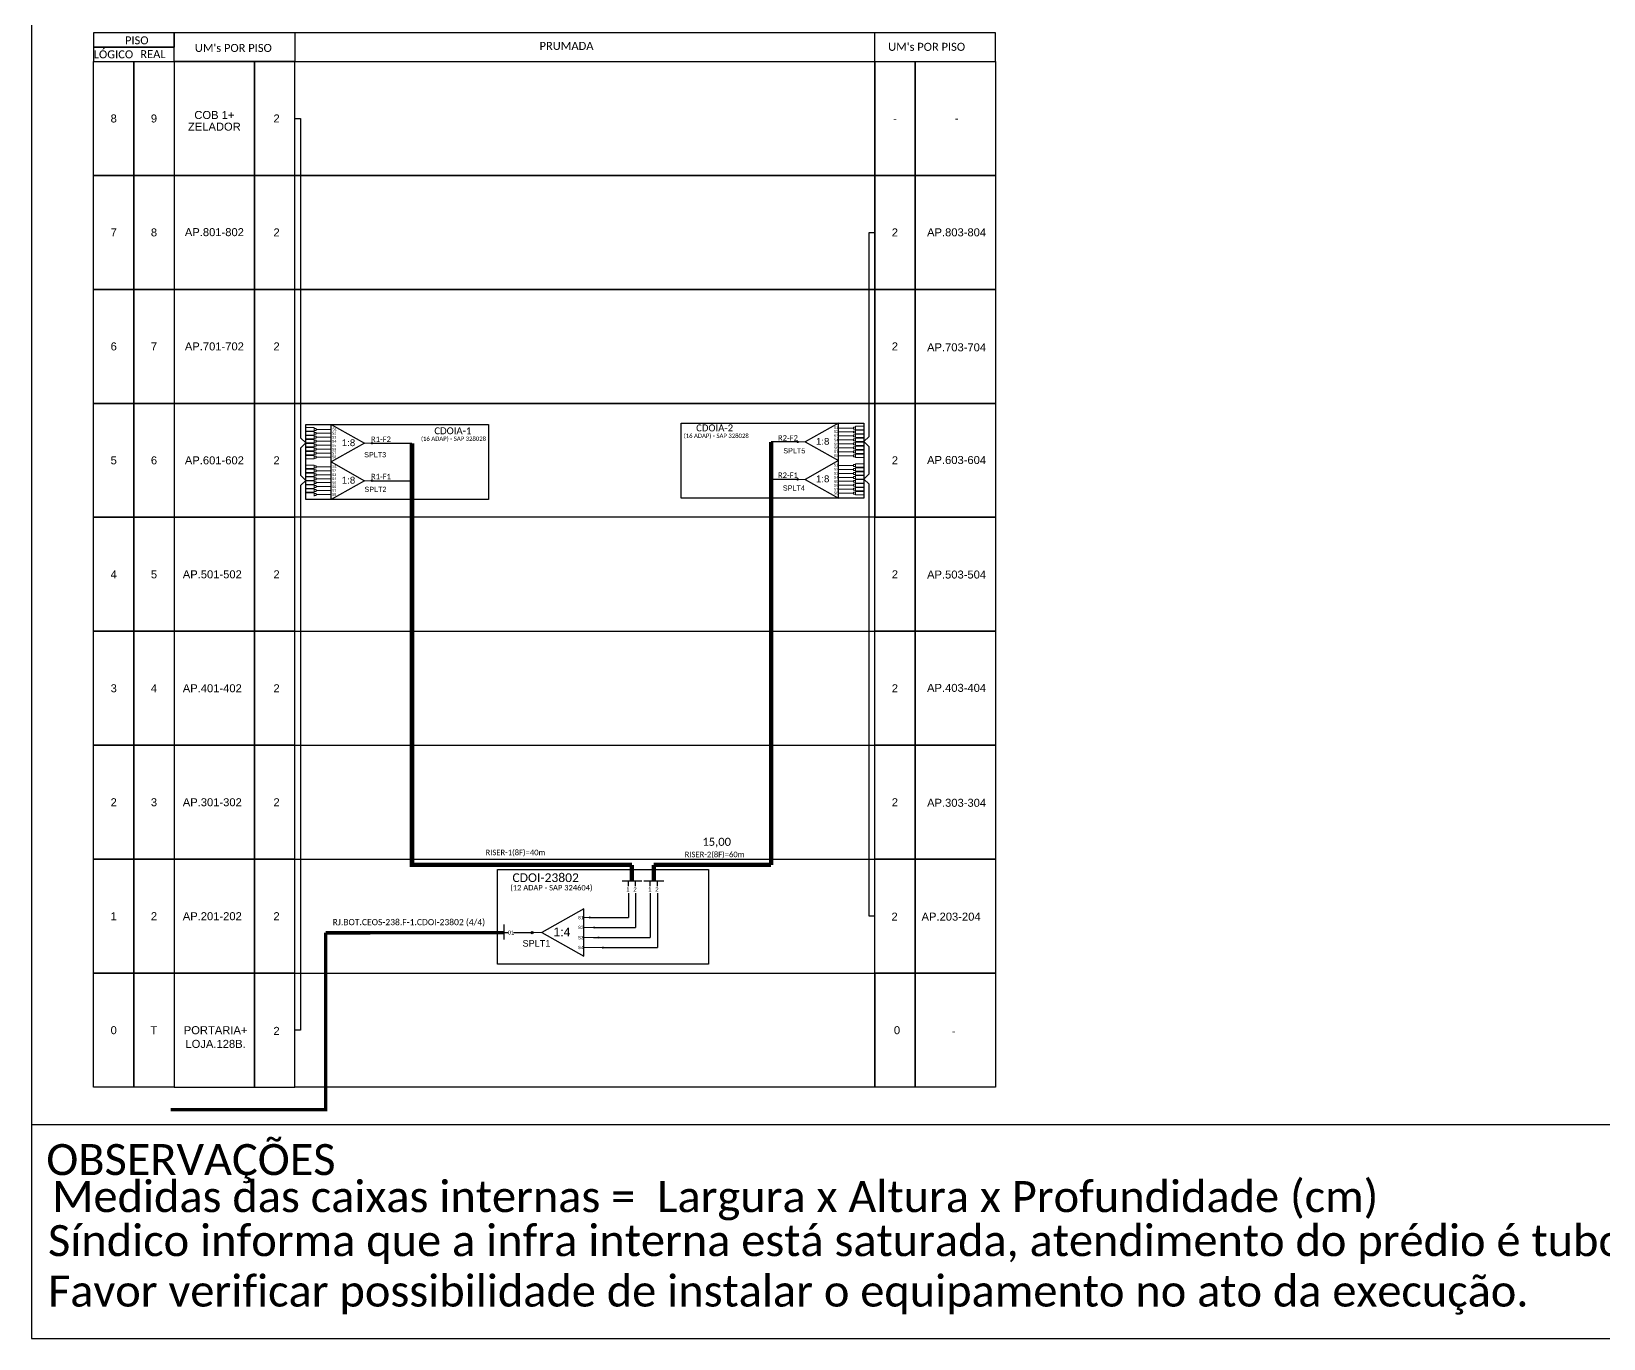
# Model space of a CAD drawing. Header units: millimetres. Extents: x 584467 to 586905, y 9719466 to 9720268.
# Drawn here: x 584467.4 to 584829, y 9719466.2 to 9719766.6 of the extents above; entities that cross this region are included whole.
import ezdxf
from ezdxf.enums import TextEntityAlignment as Align

# ---------------------------------------------------------------- set-up
doc = ezdxf.new("R2010")
doc.units = ezdxf.units.MM
doc.header["$LTSCALE"] = 0.5
doc.header["$PDMODE"] = 33
doc.header["$PDSIZE"] = 1e-05
doc.layers.add('AS BUILT', color=10, linetype='Continuous')
doc.styles.add('ARIAL', font='arial.ttf')
doc.styles.add('MtXpl_Calibri', font='calibri.ttf')
doc.styles.add('WMF-Calibri0', font='calibri.ttf')

# ---------------------------------------------------------------- blocks, each defined once
blk = doc.blocks.new('SPLITTER_')
blk.add_point((0, 0))
at = {"style": 'ARIAL', "flags": 4}
blk.add_attdef('SPLT', (0, -3.26), '', height=1.5, dxfattribs=at)
blk = doc.blocks.new('A$C415C251F')
at = {"color": 3}
blk.add_point((0, 0), dxfattribs=at)

msp = doc.modelspace()

# ---------------------------------------------------------------- hatches: boundary and pattern name
h = msp.add_hatch(color=3)
h.dxf.hatch_style = 1
edge = h.paths.add_edge_path()
edge.add_arc((584545.8, 9719671.95), 0.162, 0, 360)
h = msp.add_hatch(color=3)
h.dxf.hatch_style = 1
edge = h.paths.add_edge_path()
edge.add_arc((584643.66, 9719672.26), 0.162, 0, 360)
h = msp.add_hatch(color=3)
h.dxf.hatch_style = 1
edge = h.paths.add_edge_path()
edge.add_arc((584545.8, 9719663.34), 0.162, 0, 360)
h = msp.add_hatch(color=3)
h.dxf.hatch_style = 1
edge = h.paths.add_edge_path()
edge.add_arc((584643.66, 9719663.65), 0.162, 0, 360)
h = msp.add_hatch(color=3)
h.dxf.hatch_style = 1
edge = h.paths.add_edge_path()
edge.add_arc((584582.6, 9719559.47), 0.256, 0, 360)
at = {"layer": 'AS BUILT'}
h = msp.add_hatch(color=3, dxfattribs=at)
h.dxf.hatch_style = 1
edge = h.paths.add_edge_path()
edge.add_arc((584595.87, 9719562.94), 0.242, 0, 360)
h = msp.add_hatch(color=3, dxfattribs=at)
h.dxf.hatch_style = 1
edge = h.paths.add_edge_path()
edge.add_arc((584596.87, 9719560.63), 0.242, 0, 360)
h = msp.add_hatch(color=3, dxfattribs=at)
h.dxf.hatch_style = 1
edge = h.paths.add_edge_path()
edge.add_arc((584597.87, 9719558.33), 0.242, 0, 360)
h = msp.add_hatch(color=3, dxfattribs=at)
h.dxf.hatch_style = 1
edge = h.paths.add_edge_path()
edge.add_arc((584598.87, 9719556.02), 0.242, 0, 360)

# ---------------------------------------------------------------- linework, layer by layer
at = {"color": 0}
for p, q in [((584661.42, 9719576.34), (584670.68, 9719576.34)), ((584661.42, 9719550.14), (584661.42, 9719576.34)), ((584670.68, 9719576.34), (584689.2, 9719576.34)), ((584670.68, 9719550.14), (584670.68, 9719576.34)), ((584670.68, 9719576.34), (584670.68, 9719550.14)), ((584689.2, 9719576.34), (584689.2, 9719550.14)), ((584670.68, 9719550.14), (584661.42, 9719550.14)), ((584689.2, 9719550.14), (584670.68, 9719550.14))]:
    msp.add_line(p, q, dxfattribs=at)
for points in [[(584467.45, 9719466.16), (585306.01, 9719466.16), (585306.01, 9720060.16), (584467.45, 9720060.16), (584467.45, 9719466.16)], [(584500.26, 9719759.7), (584689.2, 9719759.7), (584689.2, 9719766.28), (584500.26, 9719766.28), (584500.26, 9719766.28), (584500.26, 9719762.99)], [(584661.41, 9719759.7), (584661.41, 9719766.28)], [(584528.04, 9719628.73), (584661.42, 9719628.73)], [(584528.04, 9719602.53), (584661.42, 9719602.53)], [(584528.04, 9719576.34), (584661.42, 9719576.34)], [(584467.45, 9719515.38), (584881, 9719515.38)]]:
    msp.add_lwpolyline(points)
for points in [[(584481.75, 9719762.99), (584500.26, 9719762.99), (584500.26, 9719766.28), (584481.75, 9719766.28)], [(584481.75, 9719759.7), (584500.26, 9719759.7), (584500.26, 9719762.99), (584481.75, 9719762.99)]]:
    msp.add_lwpolyline(points, close=True)
msp.add_lwpolyline([(584528.04, 9719766.28), (584528.04, 9719759.7)], dxfattribs=at)
for points in [[(584481.75, 9719759.7), (584491, 9719759.7), (584491, 9719733.51), (584481.75, 9719733.51)], [(584491, 9719759.7), (584500.26, 9719759.7), (584500.26, 9719733.51), (584491, 9719733.51)], [(584518.78, 9719759.7), (584500.26, 9719759.7), (584500.26, 9719733.51), (584518.78, 9719733.51)], [(584528.04, 9719759.7), (584518.78, 9719759.7), (584518.78, 9719733.51), (584528.04, 9719733.51)], [(584528.04, 9719759.7), (584661.42, 9719759.7), (584661.42, 9719733.51), (584528.04, 9719733.51)], [(584661.42, 9719759.7), (584670.68, 9719759.7), (584670.68, 9719733.51), (584661.42, 9719733.51)], [(584670.68, 9719759.7), (584689.2, 9719759.7), (584689.2, 9719733.51), (584670.68, 9719733.51)], [(584481.75, 9719733.51), (584491, 9719733.51), (584491, 9719707.31), (584481.75, 9719707.31)], [(584491, 9719733.51), (584500.26, 9719733.51), (584500.26, 9719707.31), (584491, 9719707.31)], [(584518.78, 9719733.51), (584500.26, 9719733.51), (584500.26, 9719707.31), (584518.78, 9719707.31)], [(584528.04, 9719733.51), (584518.78, 9719733.51), (584518.78, 9719707.31), (584528.04, 9719707.31)], [(584528.04, 9719733.51), (584661.42, 9719733.51), (584661.42, 9719707.31), (584528.04, 9719707.31)], [(584661.42, 9719733.51), (584670.68, 9719733.51), (584670.68, 9719707.31), (584661.42, 9719707.31)], [(584670.68, 9719733.51), (584689.2, 9719733.51), (584689.2, 9719707.31), (584670.68, 9719707.31)], [(584481.75, 9719707.31), (584491, 9719707.31), (584491, 9719681.12), (584481.75, 9719681.12)], [(584491, 9719707.31), (584500.26, 9719707.31), (584500.26, 9719681.12), (584491, 9719681.12)], [(584518.78, 9719707.31), (584500.26, 9719707.31), (584500.26, 9719681.12), (584518.78, 9719681.12)], [(584528.04, 9719707.31), (584518.78, 9719707.31), (584518.78, 9719681.12), (584528.04, 9719681.12)], [(584528.04, 9719707.31), (584661.42, 9719707.31), (584661.42, 9719681.12), (584528.04, 9719681.12)], [(584661.42, 9719707.31), (584670.68, 9719707.31), (584670.68, 9719681.12), (584661.42, 9719681.12)], [(584670.68, 9719707.31), (584689.2, 9719707.31), (584689.2, 9719681.12), (584670.68, 9719681.12)], [(584481.75, 9719681.12), (584491, 9719681.12), (584491, 9719654.92), (584481.75, 9719654.92)], [(584491, 9719681.12), (584500.26, 9719681.12), (584500.26, 9719654.92), (584491, 9719654.92)], [(584518.78, 9719681.12), (584500.26, 9719681.12), (584500.26, 9719654.92), (584518.78, 9719654.92)], [(584528.04, 9719681.12), (584518.78, 9719681.12), (584518.78, 9719654.92), (584528.04, 9719654.92)], [(584528.04, 9719681.12), (584661.42, 9719681.12), (584661.42, 9719654.92), (584528.04, 9719654.92)], [(584661.42, 9719681.12), (584670.68, 9719681.12), (584670.68, 9719654.92), (584661.42, 9719654.92)], [(584670.68, 9719681.12), (584689.2, 9719681.12), (584689.2, 9719654.92), (584670.68, 9719654.92)], [(584481.75, 9719654.92), (584491, 9719654.92), (584491, 9719628.73), (584481.75, 9719628.73)], [(584491, 9719654.92), (584500.26, 9719654.92), (584500.26, 9719628.73), (584491, 9719628.73)], [(584518.78, 9719654.92), (584500.26, 9719654.92), (584500.26, 9719628.73), (584518.78, 9719628.73)], [(584528.04, 9719654.92), (584518.78, 9719654.92), (584518.78, 9719628.73), (584528.04, 9719628.73)], [(584661.42, 9719654.92), (584670.68, 9719654.92), (584670.68, 9719628.73), (584661.42, 9719628.73)], [(584670.68, 9719654.92), (584689.2, 9719654.92), (584689.2, 9719628.73), (584670.68, 9719628.73)], [(584481.75, 9719628.73), (584491, 9719628.73), (584491, 9719602.53), (584481.75, 9719602.53)], [(584491, 9719628.73), (584500.26, 9719628.73), (584500.26, 9719602.53), (584491, 9719602.53)], [(584518.78, 9719628.73), (584500.26, 9719628.73), (584500.26, 9719602.53), (584518.78, 9719602.53)], [(584528.04, 9719628.73), (584518.78, 9719628.73), (584518.78, 9719602.53), (584528.04, 9719602.53)], [(584661.42, 9719628.73), (584670.68, 9719628.73), (584670.68, 9719602.53), (584661.42, 9719602.53)], [(584670.68, 9719628.73), (584689.2, 9719628.73), (584689.2, 9719602.53), (584670.68, 9719602.53)], [(584481.75, 9719602.53), (584491, 9719602.53), (584491, 9719576.34), (584481.75, 9719576.34)], [(584491, 9719602.53), (584500.26, 9719602.53), (584500.26, 9719576.34), (584491, 9719576.34)], [(584518.78, 9719602.53), (584500.26, 9719602.53), (584500.26, 9719576.34), (584518.78, 9719576.34)], [(584528.04, 9719602.53), (584518.78, 9719602.53), (584518.78, 9719576.34), (584528.04, 9719576.34)], [(584661.42, 9719602.53), (584670.68, 9719602.53), (584670.68, 9719576.34), (584661.42, 9719576.34)], [(584670.68, 9719602.53), (584689.2, 9719602.53), (584689.2, 9719576.34), (584670.68, 9719576.34)], [(584481.75, 9719576.34), (584491, 9719576.34), (584491, 9719550.14), (584481.75, 9719550.14)], [(584491, 9719576.34), (584500.26, 9719576.34), (584500.26, 9719550.14), (584491, 9719550.14)], [(584518.78, 9719576.34), (584500.26, 9719576.34), (584500.26, 9719550.14), (584518.78, 9719550.14)], [(584528.04, 9719576.34), (584518.78, 9719576.34), (584518.78, 9719550.14), (584528.04, 9719550.14)], [(584481.75, 9719550.14), (584491, 9719550.14), (584491, 9719523.95), (584481.75, 9719523.95)], [(584491, 9719550.14), (584500.26, 9719550.14), (584500.26, 9719523.95), (584491, 9719523.95)], [(584518.78, 9719550.14), (584500.26, 9719550.14), (584500.26, 9719523.95), (584518.78, 9719523.95)], [(584528.04, 9719550.14), (584518.78, 9719550.14), (584518.78, 9719523.95), (584528.04, 9719523.95)], [(584528.04, 9719550.14), (584661.42, 9719550.14), (584661.42, 9719523.95), (584528.04, 9719523.95)], [(584661.42, 9719550.14), (584670.68, 9719550.14), (584670.68, 9719523.95), (584661.42, 9719523.95)], [(584670.68, 9719550.14), (584689.2, 9719550.14), (584689.2, 9719523.95), (584670.68, 9719523.95)]]:
    msp.add_lwpolyline(points, close=True, dxfattribs=at)
at = {"color": 3}
for points in [[(584528.03, 9719746.6), (584529.34, 9719746.6), (584529.34, 9719673.21), (584530.58, 9719672.02), (584529.34, 9719670.82), (584529.34, 9719669.91)], [(584660.12, 9719665.82), (584660.12, 9719665.82), (584660.12, 9719671.13), (584658.88, 9719672.33), (584660.12, 9719673.52), (584660.12, 9719720.41), (584661.42, 9719720.41)], [(584529.34, 9719669.91), (584529.34, 9719669.91), (584529.34, 9719664.6), (584530.58, 9719663.41), (584529.34, 9719662.22), (584529.34, 9719537.04), (584528.04, 9719537.04)], [(584661.42, 9719563.24), (584660.12, 9719563.24), (584660.12, 9719662.52), (584658.88, 9719663.72), (584660.12, 9719664.91), (584660.12, 9719665.82)], [(584576.06, 9719559.47), (584577.05, 9719559.47)], [(584578.33, 9719559.47), (584582.6, 9719559.47)]]:
    msp.add_lwpolyline(points, dxfattribs=at)
at = {"color": 1}
for points in [[(584530.58, 9719676.25), (584572.56, 9719676.25), (584572.56, 9719659.04), (584530.58, 9719659.04)], [(584616.9, 9719676.56), (584658.88, 9719676.56), (584658.88, 9719659.35), (584616.9, 9719659.35)], [(584574.65, 9719574), (584623.13, 9719574), (584623.13, 9719552.25), (584574.65, 9719552.25)]]:
    msp.add_lwpolyline(points, close=True, dxfattribs=at)
at = {"color": 3, "lineweight": 0}
for points in [[(584532.49, 9719675.53), (584530.58, 9719675.53)], [(584532.49, 9719674.75), (584530.58, 9719674.75)], [(584532.49, 9719674.62), (584530.58, 9719674.62)], [(584532.49, 9719673.84), (584530.58, 9719673.84)], [(584532.49, 9719673.71), (584530.58, 9719673.71)], [(584532.49, 9719675.53), (584532.49, 9719674.75)], [(584532.49, 9719674.62), (584532.49, 9719673.84)], [(584532.49, 9719673.71), (584532.49, 9719672.93)], [(584532.94, 9719675.14), (584536.4, 9719675.14)], [(584536.4, 9719674.23), (584532.94, 9719674.23)], [(584656.52, 9719675.45), (584653.06, 9719675.45)], [(584653.06, 9719674.54), (584656.52, 9719674.54)], [(584653.06, 9719673.63), (584656.52, 9719673.63)], [(584656.97, 9719675.84), (584656.97, 9719675.06)], [(584656.97, 9719675.84), (584658.88, 9719675.84)], [(584656.97, 9719675.06), (584658.88, 9719675.06)], [(584656.97, 9719674.93), (584656.97, 9719674.15)], [(584656.97, 9719674.93), (584658.88, 9719674.93)], [(584656.97, 9719674.15), (584658.88, 9719674.15)], [(584656.97, 9719674.02), (584656.97, 9719673.24)], [(584656.97, 9719674.02), (584658.88, 9719674.02)], [(584532.49, 9719672.93), (584530.58, 9719672.93)], [(584532.49, 9719672.8), (584530.58, 9719672.8)], [(584532.49, 9719672.02), (584530.58, 9719672.02)], [(584532.49, 9719671.88), (584530.58, 9719671.88)], [(584532.49, 9719671.1), (584530.58, 9719671.1)], [(584532.49, 9719670.97), (584530.58, 9719670.97)], [(584532.49, 9719670.19), (584530.58, 9719670.19)], [(584532.49, 9719670.06), (584530.58, 9719670.06)], [(584532.49, 9719672.8), (584532.49, 9719672.02)], [(584532.49, 9719671.88), (584532.49, 9719671.1)], [(584532.49, 9719670.97), (584532.49, 9719670.19)], [(584532.49, 9719670.06), (584532.49, 9719669.28)], [(584536.4, 9719673.32), (584532.94, 9719673.32)], [(584536.4, 9719672.41), (584532.94, 9719672.41)], [(584536.4, 9719671.49), (584532.94, 9719671.49)], [(584536.4, 9719670.58), (584532.94, 9719670.58)], [(584653.06, 9719672.72), (584656.52, 9719672.72)], [(584653.06, 9719671.8), (584656.52, 9719671.8)], [(584653.06, 9719670.89), (584656.52, 9719670.89)], [(584653.06, 9719669.98), (584656.52, 9719669.98)], [(584656.97, 9719673.24), (584658.88, 9719673.24)], [(584656.97, 9719673.11), (584656.97, 9719672.33)], [(584656.97, 9719673.11), (584658.88, 9719673.11)], [(584656.97, 9719672.33), (584658.88, 9719672.33)], [(584656.97, 9719672.19), (584656.97, 9719671.41)], [(584656.97, 9719672.19), (584658.88, 9719672.19)], [(584656.97, 9719671.41), (584658.88, 9719671.41)], [(584656.97, 9719671.28), (584656.97, 9719670.5)], [(584656.97, 9719671.28), (584658.88, 9719671.28)], [(584656.97, 9719670.5), (584658.88, 9719670.5)], [(584656.97, 9719670.37), (584656.97, 9719669.59)], [(584656.97, 9719670.37), (584658.88, 9719670.37)], [(584532.49, 9719669.28), (584530.58, 9719669.28)], [(584532.49, 9719669.15), (584530.58, 9719669.15)], [(584532.49, 9719668.37), (584530.58, 9719668.37)], [(584532.49, 9719666.92), (584530.58, 9719666.92)], [(584532.49, 9719669.15), (584532.49, 9719668.37)], [(584532.49, 9719666.92), (584532.49, 9719666.14)], [(584536.4, 9719669.67), (584532.94, 9719669.67)], [(584536.4, 9719668.76), (584532.94, 9719668.76)], [(584532.94, 9719666.53), (584536.4, 9719666.53)], [(584653.06, 9719669.07), (584656.52, 9719669.07)], [(584656.52, 9719666.84), (584653.06, 9719666.84)], [(584656.97, 9719669.59), (584658.88, 9719669.59)], [(584656.97, 9719669.46), (584656.97, 9719668.68)], [(584656.97, 9719669.46), (584658.88, 9719669.46)], [(584656.97, 9719668.68), (584658.88, 9719668.68)], [(584656.97, 9719667.23), (584656.97, 9719666.45)], [(584656.97, 9719667.23), (584658.88, 9719667.23)], [(584656.97, 9719666.45), (584658.88, 9719666.45)], [(584532.49, 9719666.14), (584530.58, 9719666.14)], [(584532.49, 9719666.01), (584530.58, 9719666.01)], [(584532.49, 9719665.23), (584530.58, 9719665.23)], [(584532.49, 9719665.1), (584530.58, 9719665.1)], [(584532.49, 9719664.32), (584530.58, 9719664.32)], [(584532.49, 9719664.19), (584530.58, 9719664.19)], [(584532.49, 9719663.41), (584530.58, 9719663.41)], [(584532.49, 9719663.28), (584530.58, 9719663.28)], [(584532.49, 9719666.01), (584532.49, 9719665.23)], [(584532.49, 9719665.1), (584532.49, 9719664.32)], [(584532.49, 9719664.19), (584532.49, 9719663.41)], [(584532.49, 9719663.28), (584532.49, 9719662.5)], [(584536.4, 9719665.62), (584532.94, 9719665.62)], [(584536.4, 9719664.71), (584532.94, 9719664.71)], [(584536.4, 9719663.8), (584532.94, 9719663.8)], [(584536.4, 9719662.89), (584532.94, 9719662.89)], [(584653.06, 9719665.93), (584656.52, 9719665.93)], [(584653.06, 9719665.02), (584656.52, 9719665.02)], [(584653.06, 9719664.11), (584656.52, 9719664.11)], [(584653.06, 9719663.2), (584656.52, 9719663.2)], [(584656.97, 9719666.32), (584656.97, 9719665.54)], [(584656.97, 9719666.32), (584658.88, 9719666.32)], [(584656.97, 9719665.54), (584658.88, 9719665.54)], [(584656.97, 9719665.41), (584656.97, 9719664.63)], [(584656.97, 9719665.41), (584658.88, 9719665.41)], [(584656.97, 9719664.63), (584658.88, 9719664.63)], [(584656.97, 9719664.5), (584656.97, 9719663.72)], [(584656.97, 9719664.5), (584658.88, 9719664.5)], [(584656.97, 9719663.72), (584658.88, 9719663.72)], [(584656.97, 9719663.59), (584656.97, 9719662.81)], [(584656.97, 9719663.59), (584658.88, 9719663.59)], [(584656.97, 9719662.81), (584658.88, 9719662.81)], [(584532.49, 9719662.5), (584530.58, 9719662.5)], [(584532.49, 9719662.36), (584530.58, 9719662.36)], [(584532.49, 9719661.58), (584530.58, 9719661.58)], [(584532.49, 9719661.45), (584530.58, 9719661.45)], [(584532.49, 9719660.67), (584530.58, 9719660.67)], [(584532.49, 9719660.54), (584530.58, 9719660.54)], [(584532.49, 9719662.36), (584532.49, 9719661.58)], [(584532.49, 9719661.45), (584532.49, 9719660.67)], [(584532.49, 9719660.54), (584532.49, 9719659.76)], [(584536.4, 9719661.97), (584532.94, 9719661.97)], [(584536.4, 9719661.06), (584532.94, 9719661.06)], [(584536.4, 9719660.15), (584532.94, 9719660.15)], [(584653.06, 9719662.28), (584656.52, 9719662.28)], [(584653.06, 9719661.37), (584656.52, 9719661.37)], [(584653.06, 9719660.46), (584656.52, 9719660.46)], [(584656.97, 9719662.67), (584656.97, 9719661.89)], [(584656.97, 9719662.67), (584658.88, 9719662.67)], [(584656.97, 9719661.89), (584658.88, 9719661.89)], [(584656.97, 9719661.76), (584656.97, 9719660.98)], [(584656.97, 9719661.76), (584658.88, 9719661.76)], [(584656.97, 9719660.98), (584658.88, 9719660.98)], [(584656.97, 9719660.85), (584656.97, 9719660.07)], [(584656.97, 9719660.85), (584658.88, 9719660.85)], [(584656.97, 9719660.07), (584658.88, 9719660.07)]]:
    msp.add_lwpolyline(points, dxfattribs=at)
at = {"color": 1}
for points in [[(584572.56, 9719659.04), (584572.56, 9719659.04), (584572.56, 9719659.04), (584530.58, 9719659.04), (584530.58, 9719675.38), (584530.58, 9719675.38)], [(584536.4, 9719676.25), (584544.04, 9719671.95), (584536.4, 9719667.65), (584536.4, 9719676.25)], [(584658.88, 9719659.35), (584658.88, 9719659.35), (584658.88, 9719659.35), (584616.9, 9719659.35), (584616.9, 9719676.56), (584616.9, 9719676.56)], [(584653.06, 9719676.56), (584645.42, 9719672.26), (584653.06, 9719667.96), (584653.06, 9719676.56)], [(584536.4, 9719667.65), (584544.04, 9719663.34), (584536.4, 9719659.04), (584536.4, 9719667.65)], [(584653.06, 9719667.96), (584645.42, 9719663.65), (584653.06, 9719659.35), (584653.06, 9719667.96)], [(584623.13, 9719552.25), (584623.13, 9719552.25), (584623.13, 9719552.25), (584574.65, 9719552.25), (584574.65, 9719574), (584574.65, 9719574)], [(584594.5, 9719564.92), (584584.83, 9719559.47), (584594.5, 9719554.02), (584594.5, 9719564.92)], [(584576.06, 9719561.31), (584576.06, 9719557.88)]]:
    msp.add_lwpolyline(points, dxfattribs=at)
at = {"color": 3, "lineweight": 0}
for points in [[(584532.94, 9719675.36), (584532.49, 9719675.36), (584532.49, 9719674.91), (584532.94, 9719674.91)], [(584532.94, 9719674.45), (584532.49, 9719674.45), (584532.49, 9719674), (584532.94, 9719674)], [(584656.52, 9719675.67), (584656.97, 9719675.67), (584656.97, 9719675.22), (584656.52, 9719675.22)], [(584656.52, 9719674.76), (584656.97, 9719674.76), (584656.97, 9719674.31), (584656.52, 9719674.31)], [(584656.52, 9719673.85), (584656.97, 9719673.85), (584656.97, 9719673.4), (584656.52, 9719673.4)], [(584532.94, 9719673.54), (584532.49, 9719673.54), (584532.49, 9719673.09), (584532.94, 9719673.09)], [(584532.94, 9719672.63), (584532.49, 9719672.63), (584532.49, 9719672.18), (584532.94, 9719672.18)], [(584532.94, 9719671.72), (584532.49, 9719671.72), (584532.49, 9719671.27), (584532.94, 9719671.27)], [(584532.94, 9719670.81), (584532.49, 9719670.81), (584532.49, 9719670.36), (584532.94, 9719670.36)], [(584656.52, 9719672.94), (584656.97, 9719672.94), (584656.97, 9719672.49), (584656.52, 9719672.49)], [(584656.52, 9719672.03), (584656.97, 9719672.03), (584656.97, 9719671.58), (584656.52, 9719671.58)], [(584656.52, 9719671.12), (584656.97, 9719671.12), (584656.97, 9719670.67), (584656.52, 9719670.67)], [(584656.52, 9719670.21), (584656.97, 9719670.21), (584656.97, 9719669.76), (584656.52, 9719669.76)], [(584532.94, 9719669.9), (584532.49, 9719669.9), (584532.49, 9719669.45), (584532.94, 9719669.45)], [(584532.94, 9719668.99), (584532.49, 9719668.99), (584532.49, 9719668.54), (584532.94, 9719668.54)], [(584532.94, 9719666.76), (584532.49, 9719666.76), (584532.49, 9719666.3), (584532.94, 9719666.3)], [(584656.52, 9719669.3), (584656.97, 9719669.3), (584656.97, 9719668.85), (584656.52, 9719668.85)], [(584656.52, 9719667.07), (584656.97, 9719667.07), (584656.97, 9719666.61), (584656.52, 9719666.61)], [(584532.94, 9719665.84), (584532.49, 9719665.84), (584532.49, 9719665.39), (584532.94, 9719665.39)], [(584532.94, 9719664.93), (584532.49, 9719664.93), (584532.49, 9719664.48), (584532.94, 9719664.48)], [(584532.94, 9719664.02), (584532.49, 9719664.02), (584532.49, 9719663.57), (584532.94, 9719663.57)], [(584532.94, 9719663.11), (584532.49, 9719663.11), (584532.49, 9719662.66), (584532.94, 9719662.66)], [(584656.52, 9719666.15), (584656.97, 9719666.15), (584656.97, 9719665.7), (584656.52, 9719665.7)], [(584656.52, 9719665.24), (584656.97, 9719665.24), (584656.97, 9719664.79), (584656.52, 9719664.79)], [(584656.52, 9719664.33), (584656.97, 9719664.33), (584656.97, 9719663.88), (584656.52, 9719663.88)], [(584656.52, 9719663.42), (584656.97, 9719663.42), (584656.97, 9719662.97), (584656.52, 9719662.97)], [(584532.94, 9719662.2), (584532.49, 9719662.2), (584532.49, 9719661.75), (584532.94, 9719661.75)], [(584532.94, 9719661.29), (584532.49, 9719661.29), (584532.49, 9719660.84), (584532.94, 9719660.84)], [(584532.94, 9719660.38), (584532.49, 9719660.38), (584532.49, 9719659.93), (584532.94, 9719659.93)], [(584656.52, 9719662.51), (584656.97, 9719662.51), (584656.97, 9719662.06), (584656.52, 9719662.06)], [(584656.52, 9719661.6), (584656.97, 9719661.6), (584656.97, 9719661.15), (584656.52, 9719661.15)], [(584656.52, 9719660.69), (584656.97, 9719660.69), (584656.97, 9719660.24), (584656.52, 9719660.24)]]:
    msp.add_lwpolyline(points, close=True, dxfattribs=at)
at = {"color": 1, "lineweight": 0}
for points in [[(584544.04, 9719671.95), (584545.8, 9719671.95)], [(584645.42, 9719672.26), (584643.66, 9719672.26)], [(584544.04, 9719663.34), (584545.8, 9719663.34)], [(584645.42, 9719663.65), (584643.66, 9719663.65)], [(584584.83, 9719559.47), (584582.6, 9719559.47)]]:
    msp.add_lwpolyline(points, dxfattribs=at)
at = {"color": 5}
for points in [[(584545.96, 9719671.95), (584554.97, 9719671.95)], [(584545.96, 9719663.34), (584554.97, 9719663.34)], [(584603.28, 9719571.37), (584604.73, 9719571.37)], [(584604.73, 9719571.37), (584606.38, 9719571.37)], [(584606.38, 9719571.37), (584607.83, 9719571.37)], [(584604.73, 9719568.55), (584604.73, 9719562.94)], [(584606.36, 9719568.55), (584606.36, 9719560.62)], [(584595.87, 9719562.94), (584604.74, 9719562.94)], [(584596.87, 9719560.63), (584606.36, 9719560.62)]]:
    msp.add_lwpolyline(points, dxfattribs=at)
at = {"color": 5, "const_width": 1}
for points in [[(584554.97, 9719671.95), (584554.97, 9719575.01), (584605.55, 9719575.01)], [(584605.55, 9719571.37), (584605.55, 9719575.01)]]:
    msp.add_lwpolyline(points, dxfattribs=at)
at = {"color": 6, "const_width": 1}
for points in [[(584637.57, 9719672.26), (584637.57, 9719575.01)], [(584610.58, 9719575.01), (584637.57, 9719575.01)], [(584610.58, 9719571.37), (584610.58, 9719575.01)]]:
    msp.add_lwpolyline(points, dxfattribs=at)
at = {"color": 6}
for points in [[(584643.5, 9719672.26), (584637.57, 9719672.26)], [(584643.5, 9719663.65), (584637.57, 9719663.65)], [(584608.3, 9719571.37), (584609.75, 9719571.37)], [(584609.75, 9719571.37), (584611.41, 9719571.37)], [(584611.41, 9719571.37), (584612.86, 9719571.37)], [(584609.75, 9719568.56), (584609.75, 9719558.33)], [(584611.41, 9719568.56), (584611.41, 9719556.02)], [(584596.75, 9719558.33), (584609.75, 9719558.33)], [(584598.87, 9719556.02), (584611.41, 9719556.02)]]:
    msp.add_lwpolyline(points, dxfattribs=at)
at = {"color": 1, "const_width": 0.8}
for points in [[(584535.12, 9719559.42), (584535.12, 9719518.78), (584499.47, 9719518.78)], [(584576.06, 9719559.47), (584535.12, 9719559.42)]]:
    msp.add_lwpolyline(points, dxfattribs=at)
at = {"color": 3}
for centre, radius in [((584545.8, 9719671.95), 0.162), ((584643.66, 9719672.26), 0.162), ((584545.8, 9719663.34), 0.162), ((584643.66, 9719663.65), 0.162), ((584582.6, 9719559.47), 0.256)]:
    msp.add_circle(centre, radius, dxfattribs=at)
for p in [(584645.42, 9719672.26), (584544.04, 9719663.34)]:
    msp.add_point(p)
at = {"layer": 'AS BUILT', "color": 5}
for points in [[(584604.73, 9719570.18), (584604.73, 9719571.37)], [(584606.38, 9719570.18), (584606.38, 9719571.37)]]:
    msp.add_lwpolyline(points, dxfattribs=at)
at = {"layer": 'AS BUILT', "color": 6}
for points in [[(584609.75, 9719570.18), (584609.75, 9719571.37)], [(584611.41, 9719570.18), (584611.41, 9719571.37)]]:
    msp.add_lwpolyline(points, dxfattribs=at)
at = {"layer": 'AS BUILT', "color": 0, "lineweight": 0}
for points in [[(584595.87, 9719562.94), (584594.5, 9719562.94)], [(584594.5, 9719560.63), (584596.87, 9719560.63)], [(584594.5, 9719558.33), (584597.87, 9719558.33)], [(584594.5, 9719556.02), (584598.87, 9719556.02)]]:
    msp.add_lwpolyline(points, dxfattribs=at)

# ---------------------------------------------------------------- block references
at = {"color": 3, "extrusion": (0, 0, -1), "xscale": -0.7900778248901221, "yscale": 0.7900778248901221, "zscale": -0.7900778248901221}
msp.add_blockref('A$C415C251F', (-584530.58, 9719676.25), dxfattribs=at)
ref = msp.add_blockref('SPLITTER_', (584645.42, 9719663.65), dxfattribs=dict(xscale=-0.7900778248901221, yscale=0.7900778248901221, zscale=0.7900778248901221))
ref.add_attrib('SPLT', 'SPLT4', (584640.26, 9719661.07), dxfattribs={"height": 1.185, "style": 'ARIAL'})

# ---------------------------------------------------------------- texts
for s, height, style, p in [('     PISO', 1.84, 'WMF-Calibri0', (584485.71, 9719763.64)), ('PRUMADA', 1.84, 'WMF-Calibri0', (584584.3, 9719762.36)), ("UM's POR PISO", 1.84, 'WMF-Calibri0', (584664.48, 9719762.15)), ('  LÓGICO', 1.84, 'WMF-Calibri0', (584480.48, 9719760.42)), ('    REAL', 1.84, 'WMF-Calibri0', (584489.89, 9719760.46)), ("UM's POR PISO", 1.84, 'WMF-Calibri0', (584505.03, 9719761.89)), ('SPLT2', 1.185, 'ARIAL', (584544.04, 9719660.76)), ('OBSERVAÇÕES', 7.1308, 'WMF-Calibri0', (584470.86, 9719503.73))]:
    msp.add_text(s, height=height, dxfattribs=dict(style=style)).set_placement(p)
at = {"color": 0, "style": 'ARIAL'}
for s, p in [('8', (584486.37, 9719746.6)), ('9', (584495.63, 9719746.6)), ('COB 1+', (584509.52, 9719747.4)), ('2', (584523.82, 9719746.6)), ('-', (584666.03, 9719746.6)), ('-', (584680.22, 9719746.63)), ('ZELADOR', (584509.52, 9719744.72)), ('7', (584486.37, 9719720.41)), ('8', (584495.63, 9719720.41)), ('AP.801-802', (584509.52, 9719720.47)), ('2', (584523.82, 9719720.41)), ('2', (584666.03, 9719720.41)), ('AP.803-804', (584680.22, 9719720.43)), ('6', (584486.37, 9719694.21)), ('7', (584495.63, 9719694.21)), ('AP.701-702', (584509.52, 9719694.21)), ('2', (584523.82, 9719694.21)), ('2', (584666.03, 9719694.21)), ('AP.703-704', (584680.22, 9719694)), ('5', (584486.37, 9719668.02)), ('6', (584495.63, 9719668.02)), ('AP.601-602', (584509.52, 9719668.02)), ('2', (584523.82, 9719668.02)), ('2', (584666.03, 9719668.02)), ('AP.603-604', (584680.22, 9719668.1)), ('4', (584486.37, 9719641.82)), ('5', (584495.63, 9719641.82)), ('AP.501-502', (584509.04, 9719641.82)), ('2', (584523.82, 9719641.82)), ('2', (584666.03, 9719641.82)), ('AP.503-504', (584680.22, 9719641.77)), ('3', (584486.37, 9719615.63)), ('4', (584495.63, 9719615.63)), ('AP.401-402', (584509.04, 9719615.63)), ('2', (584523.82, 9719615.63)), ('2', (584666.03, 9719615.63)), ('AP.403-404', (584680.22, 9719615.72)), ('2', (584486.37, 9719589.43)), ('3', (584495.63, 9719589.43)), ('AP.301-302', (584509.04, 9719589.43)), ('2', (584523.82, 9719589.43)), ('2', (584666.03, 9719589.43)), ('AP.303-304', (584680.22, 9719589.31)), ('1', (584486.37, 9719563.24)), ('2', (584495.63, 9719563.24)), ('AP.201-202', (584509.04, 9719563.24)), ('2', (584523.82, 9719563.24)), ('2', (584665.96, 9719563.14)), ('AP.203-204', (584678.95, 9719563.14)), ('0', (584486.37, 9719537.04)), ('T', (584495.63, 9719537.04)), ('PORTARIA+', (584509.8, 9719537.04)), ('2', (584523.82, 9719536.88)), ('0', (584666.52, 9719537.04)), ('-', (584679.52, 9719536.84)), ('LOJA.128B.', (584509.8, 9719533.89))]:
    msp.add_text(s, height=1.84, dxfattribs=at).set_placement(p, align=Align.MIDDLE_CENTER)
at = {"color": 1}
for s, height, style, p in [('S3', 0.593, 'ARIAL', (584536.55, 9719673.03)), ('S2', 0.593, 'ARIAL', (584536.55, 9719673.99)), ('S1', 0.593, 'ARIAL', (584536.66, 9719674.93)), ('CDOIA-1', 1.58, 'WMF-Calibri0', (584560.11, 9719674.02)), ('CDOIA-2', 1.58, 'WMF-Calibri0', (584620.32, 9719674.69)), ('S1', 0.593, 'ARIAL', (584651.98, 9719675.24)), ('S2', 0.593, 'ARIAL', (584651.98, 9719674.3)), ('S3', 0.593, 'ARIAL', (584651.98, 9719673.34)), ('S5', 0.593, 'ARIAL', (584536.54, 9719671.14)), ('S6', 0.593, 'ARIAL', (584536.55, 9719670.26)), ('S7', 0.593, 'ARIAL', (584536.55, 9719669.39)), ('S4', 0.593, 'ARIAL', (584536.55, 9719672.1)), ('1:8', 1.58, 'ARIAL', (584538.84, 9719671.28)), ('1:8', 1.58, 'ARIAL', (584647.89, 9719671.59)), ('S4', 0.593, 'ARIAL', (584651.98, 9719672.41)), ('S5', 0.593, 'ARIAL', (584651.98, 9719671.45)), ('S6', 0.593, 'ARIAL', (584651.98, 9719670.57)), ('S7', 0.593, 'ARIAL', (584651.98, 9719669.7)), ('S8', 0.593, 'ARIAL', (584536.54, 9719668.51)), ('S1', 0.593, 'ARIAL', (584536.66, 9719666.32)), ('S8', 0.593, 'ARIAL', (584651.98, 9719668.82)), ('S1', 0.593, 'ARIAL', (584651.98, 9719666.63)), ('S3', 0.593, 'ARIAL', (584536.55, 9719664.42)), ('S5', 0.593, 'ARIAL', (584536.54, 9719662.53)), ('S2', 0.593, 'ARIAL', (584536.55, 9719665.38)), ('S4', 0.593, 'ARIAL', (584536.55, 9719663.49)), ('1:8', 1.58, 'ARIAL', (584538.84, 9719662.67)), ('1:8', 1.58, 'ARIAL', (584647.89, 9719662.98)), ('S2', 0.593, 'ARIAL', (584651.98, 9719665.69)), ('S3', 0.593, 'ARIAL', (584651.98, 9719664.73)), ('S4', 0.593, 'ARIAL', (584651.98, 9719663.8)), ('S5', 0.593, 'ARIAL', (584651.98, 9719662.84)), ('S6', 0.593, 'ARIAL', (584536.55, 9719661.65)), ('S7', 0.593, 'ARIAL', (584536.55, 9719660.78)), ('S8', 0.593, 'ARIAL', (584536.54, 9719659.9)), ('S6', 0.593, 'ARIAL', (584651.98, 9719661.96)), ('S7', 0.593, 'ARIAL', (584651.98, 9719661.09)), ('S8', 0.593, 'ARIAL', (584651.98, 9719660.21)), ('CDOI-23802', 2, 'WMF-Calibri0', (584578.07, 9719571.09)), ('RJ.BOT.CEOS-238.F-1.CDOI-23802 (4/4)', 1.4111, 'WMF-Calibri0', (584536.72, 9719561.17)), ('S1', 0.75, 'ARIAL', (584593.13, 9719562.54)), ('1:4', 2, 'ARIAL', (584587.51, 9719558.62)), ('S2', 0.75, 'ARIAL', (584593.13, 9719560.28)), ('S3', 0.75, 'ARIAL', (584593.13, 9719557.93)), ('S4', 0.75, 'ARIAL', (584593.13, 9719555.67)), ('Síndico informa que a infra interna está saturada, atendimento do prédio é tubo por fora', 7.1308, 'MtXpl_Calibri', (584471.27, 9719485.1)), ('Favor verificar possibilidade de instalar o equipamento no ato da execução. ', 7.1308, 'MtXpl_Calibri', (584471.27, 9719473.51))]:
    msp.add_text(s, height=height, dxfattribs=dict(at, style=style)).set_placement(p)
at = {"color": 1, "style": 'WMF-Calibri0'}
for s, height, p in [('(16 ADAP) - SAP 328028', 0.9876, (584564.52, 9719672.5)), ('(16 ADAP) - SAP 328028', 0.9876, (584624.94, 9719673.17)), ('(12 ADAP - SAP 324604)', 1.25, (584587.03, 9719569.16))]:
    msp.add_text(s, height=height, dxfattribs=at).set_placement(p, align=Align.CENTER)
at = {"color": 6, "style": 'WMF-Calibri0'}
for s, height, p in [('R2-F2', 1.264, (584639.15, 9719672.54)), ('R2-F1', 1.264, (584639.15, 9719663.97)), ('RISER-2(8F)=60m', 1.2641, (584617.69, 9719576.8))]:
    msp.add_text(s, height=height, dxfattribs=at).set_placement(p)
at = {"color": 5, "style": 'WMF-Calibri0'}
for s, height, p in [('R1-F2', 1.264, (584545.54, 9719672.23)), ('R1-F1', 1.264, (584545.54, 9719663.66)), ('RISER-1(8F)=40m', 1.2641, (584571.89, 9719577.26))]:
    msp.add_text(s, height=height, dxfattribs=at).set_placement(p)
at = {"style": 'ARIAL'}
for s, p in [('SPLT5', (584642.9, 9719669.63)), ('SPLT3', (584546.5, 9719668.72))]:
    msp.add_text(s, height=1.185, dxfattribs=at).set_placement(p, align=Align.CENTER)
at = {"color": 0, "style": 'WMF-Calibri0'}
msp.add_text('15,00', height=1.854, dxfattribs=at).set_placement((584621.76, 9719579.42))
at = {"style": 'ARIAL'}
for s, p in [('1', (584604.64, 9719569.38)), ('2', (584606.27, 9719569.38)), ('1', (584609.66, 9719569.38)), ('2', (584611.3, 9719569.38))]:
    msp.add_text(s, height=1, dxfattribs=at).set_placement(p, align=Align.MIDDLE_CENTER)
at = {"color": 0, "style": 'ARIAL'}
msp.add_text('SPLT1', height=1.5, dxfattribs=at).set_placement((584583.59, 9719556.24), align=Align.CENTER)
at = {"insert": (584472.22, 9719502.35), "char_height": 7.1308, "width": 658.8434, "attachment_point": 1, "style": 'WMF-Calibri0'}
msp.add_mtext('Medidas das caixas internas =  Largura x Altura x Profundidade (cm)', dxfattribs=at)
at = {"color": 0, "style": 'ARIAL', "flags": 12}
msp.add_attdef('01', text='5', height=0.923, dxfattribs=at).set_placement((584577.77, 9719559.48), align=Align.MIDDLE_CENTER)

doc.saveas('drawing.dxf')
